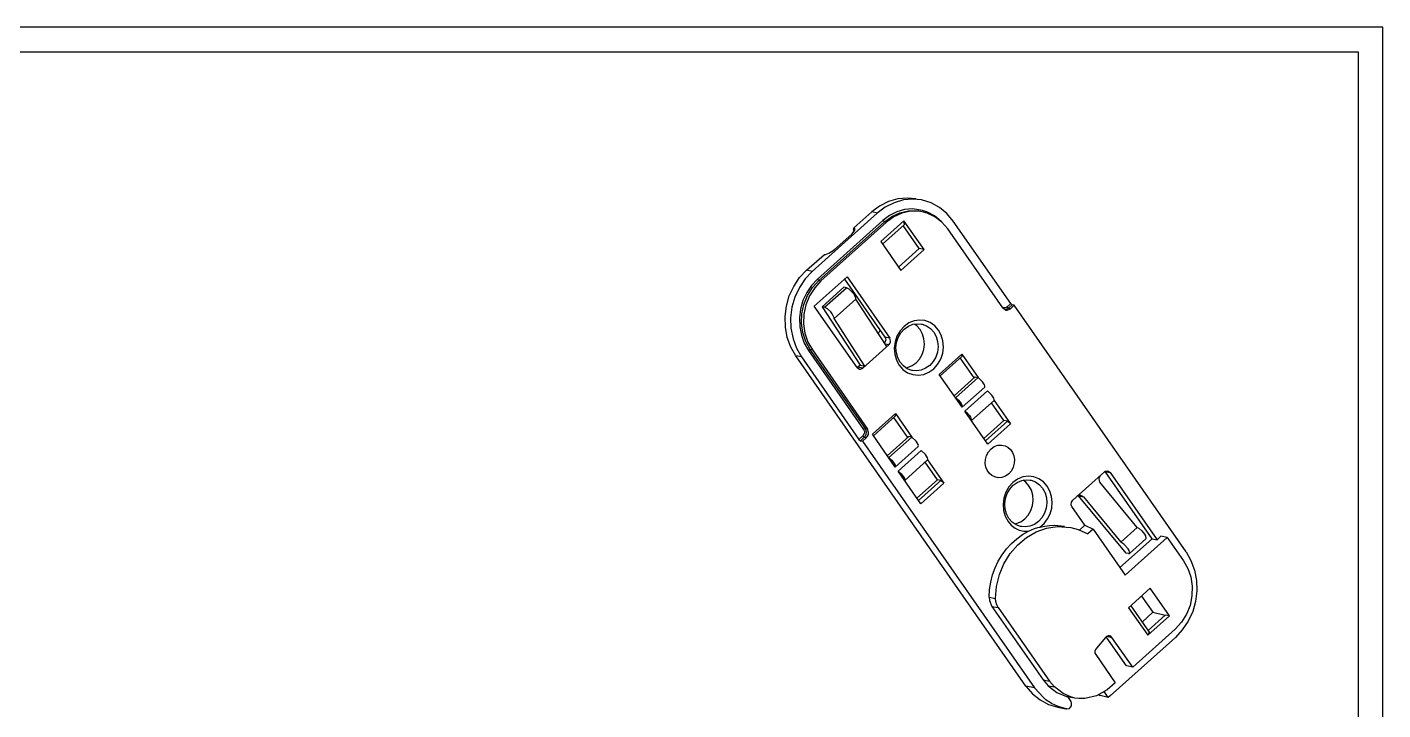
# Model space of a CAD drawing. Header units: inches. Extents: x 2 to 1172, y 492 to 1320.
# Drawn here: x 772 to 1169.4, y 1119.6 to 1319.6 of the extents above; entities that cross this region are included whole.
import ezdxf

# ---------------------------------------------------------------- set-up
doc = ezdxf.new("R2010")
doc.units = ezdxf.units.IN
doc.header["$MEASUREMENT"] = 0

# ---------------------------------------------------------------- blocks, each defined once
blk = doc.blocks.new('AHH1270-500010_1')
at = {"transparency": 33554687}
for points in [[(0.12, 490.67), (1167.98, 490.67), (1167.98, 1318.03), (0.12, 1318.03), (0.12, 490.67)], [(21.3, 1310.77), (1160.72, 1310.77), (1160.72, 497.92)]]:
    blk.add_lwpolyline(points, dxfattribs=at)
at = {"color": 3, "transparency": 33554687}
for points in [[(1031.09, 1267.71), (1028.55, 1267.96), (1025.78, 1267.71), (1023.05, 1266.93), (1020.45, 1265.62), (1018.14, 1263.88)], [(1012.91, 1259.2), (1018.14, 1263.88)], [(1019.79, 1263.56), (1018.14, 1263.88)], [(1032.73, 1267.39), (1030.18, 1267.64), (1027.41, 1267.39), (1024.68, 1266.6), (1022.11, 1265.3), (1019.77, 1263.55)], [(1030.06, 1264.77), (1027.75, 1264.56), (1025.5, 1263.9), (1023.37, 1262.84), (1021.42, 1261.36)], [(1021.88, 1260.99), (1023.99, 1262.53), (1026.37, 1263.63), (1028.89, 1264.2), (1031.35, 1264.2), (1032.29, 1264.08)], [(1032.91, 1263.95), (1031.97, 1264.1), (1029.49, 1264.08), (1026.99, 1263.51), (1024.61, 1262.43), (1022.48, 1260.87)], [(1033.04, 1264.34), (1030.06, 1264.77)], [(1032.29, 1264.08), (1032.29, 1264.08)], [(1058.88, 1237.05), (1042.05, 1261.19), (1040.2, 1263.39), (1038, 1265.18), (1035.55, 1266.53), (1032.73, 1267.39)], [(1040.41, 1258.95), (1038.73, 1260.92), (1036.69, 1262.48), (1034.4, 1263.56), (1032.91, 1263.95)], [(1036.57, 1262.73), (1034.53, 1263.83), (1033.04, 1264.34)], [(1019.77, 1263.55), (1000.69, 1246.49)], [(1021.42, 1261.36), (1002.2, 1244.16)], [(1002.62, 1243.77), (1021.88, 1260.99)], [(1022.48, 1260.87), (1003.26, 1243.67)], [(1027.59, 1261.33), (1020.78, 1255.23)], [(1021.31, 1254.47), (1027.72, 1260.19)], [(1021.88, 1260.99), (1021.42, 1261.38)], [(1022.48, 1260.87), (1021.88, 1260.99)], [(1032.06, 1253.14), (1027.36, 1259.87)], [(1033.5, 1252.85), (1027.59, 1261.33)], [(1027.72, 1260.19), (1027.59, 1261.33)], [(1038.48, 1261.12), (1036.57, 1262.73)], [(1007.16, 1252.83), (1012.29, 1257.41)], [(1012.29, 1257.41), (1012.7, 1257.82), (1013.19, 1258.58), (1013.17, 1259.04)], [(1012.91, 1259.2), (1012.7, 1258.72)], [(1012.7, 1258.72), (1013.12, 1258.44)], [(1013.17, 1259.04), (1012.91, 1259.2)], [(1012.91, 1259.2), (1013.21, 1258.76)], [(1056.57, 1235.77), (1040.41, 1258.95)], [(1004.27, 1251.47), (1004.63, 1251.47), (1005.58, 1251.77), (1007.16, 1252.83)], [(1020.78, 1255.23), (1026.69, 1246.75)], [(1026.01, 1247.73), (1032.06, 1253.14)], [(1026.69, 1246.75), (1033.5, 1252.85)], [(1033.5, 1252.85), (1032.06, 1253.14)], [(999.02, 1246.79), (1004.27, 1251.47)], [(995.9, 1221.75), (994.46, 1224.26), (993.4, 1227.1), (992.83, 1230.15), (992.74, 1233.24), (993.12, 1236.29), (993.97, 1239.27), (995.28, 1242.09), (997, 1244.64), (999.04, 1246.79)], [(1000.69, 1246.49), (998.65, 1244.32), (996.95, 1241.79), (995.62, 1238.97), (994.77, 1235.97), (994.38, 1232.9), (994.48, 1229.8), (995.07, 1226.76), (996.11, 1223.95), (997.57, 1221.41)], [(1002.2, 1244.16), (1000.49, 1242.37), (999.08, 1240.28), (997.99, 1237.94), (997.27, 1235.44), (996.95, 1232.87), (997.04, 1230.28), (997.51, 1227.78), (998.38, 1225.45), (999.59, 1223.34)], [(1000.69, 1246.47), (999.02, 1246.79)], [(1001.31, 1236.32), (1010.92, 1244.91)], [(1002.62, 1243.77), (1002.18, 1244.16)], [(1010.14, 1244.22), (1022.01, 1227.21)], [(1010.92, 1244.91), (1023.44, 1226.92)], [(1000.1, 1223.61), (998.83, 1225.9), (997.94, 1228.54), (997.55, 1231.32), (997.67, 1234.09), (998.24, 1236.82), (999.31, 1239.44), (1000.81, 1241.8), (1002.62, 1243.77)], [(1003.26, 1243.67), (1001.42, 1241.68), (999.93, 1239.32), (998.86, 1236.7), (998.28, 1233.95), (998.17, 1231.16), (998.58, 1228.4), (999.45, 1225.77), (1000.74, 1223.47)], [(1003.24, 1243.65), (1002.62, 1243.77)], [(1003.58, 1236.13), (1009.98, 1241.84)], [(1004.32, 1235.99), (1010.73, 1241.7)], [(1010.73, 1241.7), (1009.98, 1241.84)], [(1012.96, 1239.78), (1012.54, 1240.31), (1011.56, 1241.25), (1010.73, 1241.7)], [(1013.85, 1218.34), (1001.31, 1236.32)], [(1004.32, 1235.99), (1003.58, 1236.13)], [(1003.58, 1236.13), (1014.73, 1219.02)], [(1006.56, 1234.05), (1006.15, 1234.6), (1005.16, 1235.53), (1004.32, 1235.99)], [(1007.09, 1232.67), (1013.49, 1238.38)], [(1013.49, 1238.38), (1013.51, 1238.63), (1012.96, 1239.78)], [(1022.57, 1224.46), (1013.49, 1238.38)], [(1057.76, 1236.04), (1057.42, 1235.83), (1056.68, 1235.77)], [(1058.88, 1237.05), (1057.76, 1236.04)], [(1058.2, 1235.67), (1057.76, 1236.04)], [(1058.2, 1235.67), (1059.32, 1236.66)], [(1059.94, 1236.54), (1058.82, 1235.54)], [(1059.32, 1236.66), (1058.88, 1237.05)], [(1059.94, 1236.54), (1059.32, 1236.66)], [(1110.27, 1164.36), (1059.94, 1236.54)], [(1007.09, 1232.67), (1007.11, 1232.9), (1006.56, 1234.05)], [(1016.17, 1218.73), (1007.09, 1232.67)], [(1037.72, 1229.3), (1036.6, 1230.56), (1035.25, 1231.48), (1033.75, 1232.05), (1032.15, 1232.23), (1030.54, 1232), (1029.01, 1231.36), (1027.61, 1230.36), (1026.44, 1229.07), (1025.55, 1227.51), (1024.97, 1225.81), (1024.75, 1224), (1024.88, 1222.21), (1025.38, 1220.5), (1026.19, 1219)], [(1056.68, 1235.77), (1056.52, 1235.86)], [(1056.57, 1235.77), (1057.51, 1235.15)], [(1057.26, 1235.26), (1058.2, 1235.67)], [(1057.51, 1235.15), (1057.88, 1235.14), (1058.82, 1235.54)], [(1058.82, 1235.54), (1058.2, 1235.67)], [(1020.11, 1228.25), (1020.59, 1229.25)], [(1026.49, 1219.85), (1025.78, 1221.14), (1025.38, 1222.6), (1025.25, 1224.12), (1025.45, 1225.67), (1025.94, 1227.14), (1026.71, 1228.47), (1027.7, 1229.57), (1028.89, 1230.42), (1030.22, 1230.97), (1031.58, 1231.16), (1032.73, 1231.06)], [(1026.19, 1219), (1027.31, 1217.74), (1028.66, 1216.8), (1030.16, 1216.23), (1031.76, 1216.07), (1033.37, 1216.3), (1034.9, 1216.94), (1036.3, 1217.92), (1037.47, 1219.23), (1038.36, 1220.77), (1038.94, 1222.49), (1039.15, 1224.3), (1039.03, 1226.09), (1038.53, 1227.79), (1037.72, 1229.3)], [(1028.19, 1218.25), (1028.62, 1218.31), (1029.95, 1218.86), (1031.14, 1219.71), (1032.13, 1220.81), (1032.89, 1222.14), (1033.39, 1223.61), (1033.59, 1225.15), (1033.46, 1226.68), (1033.05, 1228.13), (1032.34, 1229.43)], [(1036.35, 1228.66), (1037.04, 1227.37), (1037.47, 1225.91), (1037.59, 1224.39), (1037.4, 1222.83), (1036.9, 1221.37), (1036.14, 1220.04), (1035.13, 1218.93), (1033.94, 1218.08), (1032.63, 1217.54), (1031.25, 1217.35), (1030.09, 1217.44)], [(1032.34, 1229.43), (1031.4, 1230.51), (1030.64, 1231.02)], [(1032.73, 1231.06), (1032.97, 1231.02), (1034.24, 1230.52), (1035.39, 1229.73), (1036.35, 1228.66)], [(1015.53, 1218.16), (1023.21, 1225.03)], [(1022.01, 1227.21), (1022.18, 1226.84), (1022.25, 1226.43), (1021.92, 1225.47)], [(1023.44, 1226.92), (1022.01, 1227.21)], [(1022.06, 1225.26), (1023.21, 1225.03)], [(1023.21, 1225.03), (1023.48, 1225.35), (1023.64, 1225.74), (1023.69, 1226.14), (1023.44, 1226.92)], [(997.55, 1221.43), (995.9, 1221.75)], [(1063.36, 1125.01), (995.9, 1221.75)], [(997.57, 1221.41), (1014.4, 1197.27)], [(1000.1, 1223.61), (999.59, 1223.36)], [(999.59, 1223.34), (1015.75, 1200.16)], [(1000.72, 1223.48), (1000.1, 1223.61)], [(1016.28, 1200.41), (1000.1, 1223.61)], [(1000.74, 1223.47), (1016.9, 1200.29)], [(1044.56, 1222.24), (1037.95, 1216.32)], [(1038.23, 1215.89), (1044.63, 1221.62)], [(1048.18, 1215.27), (1044.08, 1221.14)], [(1044.56, 1222.24), (1049.35, 1215.4)], [(1044.63, 1221.62), (1044.56, 1222.24)], [(1013.85, 1218.34), (1014.56, 1217.88)], [(1014.1, 1218.45), (1013.88, 1218.31)], [(1014.73, 1219.02), (1014.1, 1218.45)], [(1015.53, 1218.16), (1014.1, 1218.45)], [(1014.56, 1217.88), (1014.84, 1217.86), (1015.53, 1218.16)], [(1014.73, 1219.02), (1016.17, 1218.73)], [(1030.09, 1217.44), (1029.88, 1217.49), (1028.58, 1217.97), (1027.43, 1218.77), (1026.49, 1219.85)], [(1044.65, 1206.69), (1037.95, 1216.32)], [(1048.5, 1215.56), (1042.33, 1210.02)], [(1049.35, 1215.4), (1042.74, 1209.47)], [(1051.28, 1212.61), (1044.65, 1206.69)], [(1048.5, 1215.56), (1049.35, 1215.4)], [(1051.28, 1212.61), (1051.32, 1212.86), (1051.21, 1213.22), (1050.65, 1214.14), (1049.35, 1215.4)], [(1042.72, 1209.47), (1042.72, 1209.47)], [(1042.74, 1209.47), (1043.16, 1209.14), (1043.62, 1208.71), (1044.37, 1207.74), (1044.6, 1207.29), (1044.65, 1206.69)], [(1052.08, 1211.46), (1045.47, 1205.54)], [(1054.03, 1208.68), (1047.42, 1202.75)], [(1054.03, 1208.68), (1054.07, 1208.92), (1053.96, 1209.3), (1053.38, 1210.24), (1052.08, 1211.46)], [(1054.02, 1208.69), (1058.8, 1201.83)], [(1018.33, 1198.78), (1025.09, 1204.81)], [(1025.16, 1204.21), (1018.62, 1198.35)], [(1025.09, 1204.81), (1029.86, 1197.96)], [(1025.16, 1204.21), (1025.09, 1204.81)], [(1045.47, 1205.54), (1045.89, 1205.22), (1046.76, 1204.31), (1047.1, 1203.82), (1047.42, 1202.75)], [(1052.17, 1195.91), (1045.47, 1205.54)], [(1056.87, 1202.81), (1053.25, 1207.98)], [(1016.28, 1200.41), (1015.75, 1200.16)], [(1015.96, 1197.88), (1016.31, 1198.3), (1016.53, 1198.82), (1016.6, 1199.38), (1016.28, 1200.41)], [(1016.9, 1200.29), (1016.28, 1200.41)], [(1016.58, 1197.77), (1016.93, 1198.18), (1017.15, 1198.71), (1017.22, 1199.26), (1016.9, 1200.29)], [(1028.69, 1197.84), (1024.61, 1203.71)], [(1047.4, 1202.77), (1047.4, 1202.77)], [(1051.02, 1197.57), (1056.87, 1202.81)], [(1057.9, 1202.61), (1051.5, 1196.88)], [(1052.17, 1195.91), (1058.8, 1201.83)], [(1057.9, 1202.61), (1056.87, 1202.81)], [(1058.8, 1201.83), (1057.9, 1202.61)], [(1015.51, 1198.27), (1014.4, 1197.27)], [(1014.4, 1197.27), (1014.84, 1196.88)], [(1014.84, 1196.88), (1015.96, 1197.88)], [(1014.84, 1196.88), (1015.46, 1196.76)], [(1016.58, 1197.77), (1015.46, 1196.76)], [(1015.46, 1196.76), (1065.83, 1124.53)], [(1015.75, 1200.16), (1015.92, 1199.81), (1015.99, 1199.38), (1015.94, 1198.98), (1015.51, 1198.27)], [(1015.96, 1197.88), (1015.51, 1198.27)], [(1015.96, 1197.88), (1016.58, 1197.77)], [(1025.04, 1189.15), (1018.33, 1198.78)], [(1029.03, 1198.12), (1022.71, 1192.48)], [(1029.88, 1197.96), (1023.12, 1191.92)], [(1029.88, 1197.96), (1029.03, 1198.12)], [(1031.79, 1195.18), (1031.83, 1195.43), (1031.74, 1195.78), (1031.17, 1196.72), (1029.88, 1197.96)], [(1031.79, 1195.18), (1025.04, 1189.15)], [(1032.59, 1194.03), (1025.85, 1188)], [(1034.54, 1191.26), (1034.58, 1191.49), (1034.47, 1191.86), (1033.91, 1192.8), (1032.59, 1194.03)], [(1058.29, 1187.13), (1057.33, 1186.49), (1056.29, 1186.12), (1055.2, 1186.05), (1054.21, 1186.26), (1053.34, 1186.72), (1052.6, 1187.38), (1052.01, 1188.21), (1051.62, 1189.17), (1051.44, 1190.25), (1051.48, 1191.4), (1051.78, 1192.57), (1052.35, 1193.64), (1053.13, 1194.52), (1054.07, 1195.18), (1055.13, 1195.55), (1056.2, 1195.62), (1057.21, 1195.39), (1058.08, 1194.95), (1058.82, 1194.29), (1059.39, 1193.46), (1059.78, 1192.48), (1059.97, 1191.42), (1059.94, 1190.27), (1059.62, 1189.1), (1059.07, 1188.03), (1058.29, 1187.13)], [(1023.12, 1191.92), (1023.12, 1191.92)], [(1023.12, 1191.92), (1023.57, 1191.6), (1024.01, 1191.15), (1024.75, 1190.2), (1024.98, 1189.74), (1025.04, 1189.15)], [(1034.54, 1191.26), (1027.8, 1185.21)], [(1037.38, 1185.39), (1033.78, 1190.57)], [(1034.54, 1191.26), (1039.31, 1184.42)], [(1032.56, 1178.37), (1025.85, 1188)], [(1025.85, 1188), (1026.28, 1187.66), (1026.72, 1187.24), (1027.49, 1186.28), (1027.73, 1185.82), (1027.8, 1185.21)], [(1027.8, 1185.21), (1027.8, 1185.21)], [(1031.4, 1180.04), (1037.38, 1185.39)], [(1038.41, 1185.18), (1031.88, 1179.34)], [(1039.31, 1184.42), (1032.56, 1178.37)], [(1038.41, 1185.18), (1037.38, 1185.39)], [(1039.31, 1184.42), (1038.41, 1185.18)], [(1069.6, 1183.56), (1068.5, 1184.82), (1067.16, 1185.75), (1065.65, 1186.31), (1064.05, 1186.49), (1062.44, 1186.26), (1060.9, 1185.62), (1059.51, 1184.63), (1058.34, 1183.33), (1057.44, 1181.79), (1056.87, 1180.07), (1056.64, 1178.26), (1056.78, 1176.47), (1057.26, 1174.77), (1058.09, 1173.26)], [(1058.38, 1174.11), (1057.69, 1175.41), (1057.26, 1176.86), (1057.14, 1178.39), (1057.33, 1179.93), (1057.83, 1181.4), (1058.59, 1182.73), (1059.6, 1183.85), (1060.79, 1184.68), (1062.1, 1185.23), (1063.49, 1185.43), (1064.62, 1185.32)], [(1064.23, 1183.69), (1063.29, 1184.77), (1062.55, 1185.28)], [(1064.62, 1185.32), (1064.85, 1185.28), (1066.13, 1184.81), (1067.3, 1183.99), (1068.24, 1182.93)], [(1077.07, 1179.47), (1086.35, 1187.77)], [(1085.07, 1186.63), (1084.68, 1185.94)], [(1084.68, 1185.94), (1084.77, 1185.09)], [(1084.77, 1185.09), (1085, 1184.7)], [(1095.99, 1171.49), (1085, 1184.7)], [(1086.35, 1187.77), (1086.56, 1187.93), (1087.34, 1188.07)], [(1086.54, 1187.91), (1086.54, 1187.91)], [(1100.34, 1168.17), (1086.59, 1187.87)], [(1086.59, 1187.87), (1088.03, 1187.59)], [(1087.34, 1188.07), (1088.03, 1187.59)], [(1088.03, 1187.59), (1101.77, 1167.89)], [(1060.08, 1172.52), (1060.51, 1172.59), (1061.84, 1173.12), (1063.02, 1173.97), (1064.02, 1175.07), (1064.8, 1176.4), (1065.28, 1177.87), (1065.47, 1179.41), (1065.37, 1180.94), (1064.94, 1182.41), (1064.23, 1183.69)], [(1068.24, 1182.93), (1068.95, 1181.63), (1069.36, 1180.18), (1069.48, 1178.65), (1069.29, 1177.09), (1068.79, 1175.64), (1068.03, 1174.31), (1067.03, 1173.19), (1065.84, 1172.34), (1064.51, 1171.81), (1063.15, 1171.61), (1062, 1171.7)], [(1067.41, 1171.58), (1068.65, 1172.64), (1069.68, 1173.95), (1070.44, 1175.48), (1070.92, 1177.13), (1071.06, 1178.85), (1070.88, 1180.53), (1070.38, 1182.13), (1069.6, 1183.56)], [(1078.67, 1180.82), (1078.35, 1180.62)], [(1079.39, 1180.9), (1078.68, 1180.83)], [(1078.68, 1180.83), (1078.76, 1180.69)], [(1092.69, 1163.93), (1078.76, 1180.69)], [(1078.76, 1180.69), (1080.21, 1180.41)], [(1080.21, 1180.41), (1079.48, 1180.87)], [(1079.48, 1180.87), (1079.48, 1180.87)], [(1080.21, 1180.41), (1091.19, 1167.2)], [(1076.84, 1177.57), (1076.72, 1177.8), (1076.63, 1178.05), (1076.66, 1178.83), (1077.07, 1179.47)], [(1080.62, 1172.16), (1076.84, 1177.57)], [(1058.09, 1173.26), (1059.03, 1172.16), (1060.15, 1171.29), (1061.41, 1170.69), (1062.76, 1170.39), (1064.14, 1170.37)], [(1062, 1171.7), (1061.77, 1171.75), (1060.49, 1172.23), (1059.34, 1173.03), (1058.38, 1174.11)], [(1052.58, 1151.06), (1052.7, 1153.26), (1053.04, 1155.42), (1053.57, 1157.55), (1054.32, 1159.61), (1055.24, 1161.57), (1056.36, 1163.44), (1057.63, 1165.17), (1059.07, 1166.75), (1060.65, 1168.15), (1062.35, 1169.36), (1064.14, 1170.37)], [(1054.42, 1150.7), (1054.74, 1154.2), (1055.58, 1157.64), (1056.91, 1160.86), (1058.73, 1163.83), (1060.95, 1166.4), (1063.52, 1168.54), (1066.36, 1170.18), (1069.37, 1171.24), (1072.49, 1171.74), (1076.49, 1171.47)], [(1064.14, 1170.37), (1064.94, 1170.8)], [(1064.94, 1170.8), (1065.86, 1171.17)], [(1065.86, 1171.17), (1066.87, 1171.47)], [(1066.87, 1171.47), (1067.41, 1171.58)], [(1067.41, 1171.58), (1068.84, 1171.88), (1070.28, 1172.07), (1071.73, 1172.11), (1074.64, 1171.82)], [(1076.49, 1171.47), (1078.65, 1170.88), (1081.5, 1169.59)], [(1080.62, 1172.16), (1079, 1170.72)], [(1080.62, 1172.16), (1083.05, 1170.97)], [(1083.05, 1170.97), (1081.5, 1169.59)], [(1083.05, 1170.97), (1092.43, 1157.51)], [(1091.19, 1167.2), (1095.99, 1171.49)], [(1104.79, 1168.56), (1092.43, 1157.51)], [(1095.99, 1171.49), (1096.4, 1171.26), (1097.32, 1170.46), (1098.12, 1169.47), (1098.39, 1168.99), (1098.48, 1168.15)], [(1102.93, 1168.93), (1101.77, 1167.89)], [(1104.79, 1168.56), (1102.93, 1168.93)], [(1104.79, 1168.56), (1109.58, 1161.7)], [(1100.34, 1168.17), (1090.89, 1159.73)], [(1093.69, 1163.84), (1093.76, 1163.99), (1093.74, 1164.29), (1093.6, 1164.7), (1093.31, 1165.17), (1092.06, 1166.61), (1091.19, 1167.2)], [(1098.48, 1168.15), (1093.69, 1163.84)], [(1100.34, 1168.17), (1101.77, 1167.89)], [(1093.39, 1163.81), (1092.69, 1163.93)], [(1093.39, 1163.81), (1093.69, 1163.84)], [(1109.58, 1161.7), (1110.82, 1159.48), (1111.69, 1156.96), (1112.1, 1154.23), (1112.02, 1151.41), (1111.44, 1148.65), (1110.39, 1146.04), (1108.92, 1143.7), (1107.08, 1141.69)], [(1110.27, 1164.36), (1111.72, 1161.82), (1112.77, 1158.97), (1113.35, 1155.93), (1113.46, 1152.87), (1113.09, 1149.82), (1112.22, 1146.82), (1110.91, 1144), (1109.19, 1141.43), (1107.15, 1139.28)], [(1099.81, 1153.65), (1093.44, 1147.95)], [(1105.45, 1145.56), (1099.81, 1153.65)], [(1052.58, 1151.06), (1052.65, 1150.08), (1053.38, 1148.34)], [(1052.58, 1151.06), (1054.42, 1150.7)], [(1055.24, 1147.99), (1054.78, 1148.81), (1054.51, 1149.73), (1054.42, 1150.7)], [(1097.27, 1151.38), (1100.59, 1146.62)], [(1053.38, 1148.34), (1068.4, 1126.81)], [(1053.38, 1148.34), (1055.24, 1147.99)], [(1055.24, 1147.99), (1070.24, 1126.46)], [(1093.44, 1147.95), (1099.08, 1139.87)], [(1094.08, 1148.52), (1099.43, 1140.84)], [(1097.39, 1143.77), (1100.59, 1146.62)], [(1099.08, 1139.87), (1105.45, 1145.56)], [(1099.13, 1141.27), (1104.17, 1145.77)], [(1100.59, 1146.62), (1104.17, 1145.77)], [(1105.45, 1145.56), (1104.17, 1145.77)], [(1094.64, 1130.57), (1107.08, 1141.69)], [(1099.43, 1140.84), (1099.08, 1139.87)], [(1086.68, 1139.23), (1083.99, 1136.11)], [(1087.87, 1139.74), (1087.41, 1139.74), (1087, 1139.57), (1086.68, 1139.23)], [(1092.78, 1130.93), (1086.88, 1139.42)], [(1087.05, 1139.58), (1088.56, 1139.28)], [(1088.56, 1139.28), (1088.26, 1139.6), (1087.87, 1139.74)], [(1087.99, 1122.13), (1107.15, 1139.28)], [(1094.64, 1130.57), (1088.56, 1139.28)], [(1083.99, 1136.11), (1083.7, 1135.7), (1083.56, 1135.2), (1083.58, 1134.69), (1083.79, 1134.25)], [(1083.79, 1134.25), (1089.54, 1126)], [(1094.64, 1130.57), (1092.78, 1130.93)], [(1063.36, 1125.01), (1065.24, 1122.77)], [(1065.83, 1124.53), (1063.36, 1125.01)], [(1068.4, 1126.81), (1069.85, 1125.09)], [(1068.4, 1126.81), (1070.24, 1126.46)], [(1069.85, 1125.09), (1072.41, 1123.16), (1075.28, 1121.99)], [(1069.85, 1125.09), (1071.71, 1124.74)], [(1071.71, 1124.74), (1070.24, 1126.46)], [(1076.68, 1121.76), (1074.27, 1122.81), (1071.71, 1124.74)], [(1089.54, 1126), (1087.92, 1124.54)], [(1065.24, 1122.77), (1067.48, 1120.96)], [(1068.47, 1121.62), (1065.83, 1124.53)], [(1067.48, 1120.96), (1069.96, 1119.63)], [(1075.28, 1121.99), (1075.51, 1121.96)], [(1075.28, 1121.99), (1077.14, 1121.62)], [(1075.85, 1121.88), (1075.51, 1121.96)], [(1075.51, 1121.96), (1076.52, 1120.5)], [(1076.54, 1121.74), (1075.85, 1121.88)], [(1076.66, 1121.73), (1076.54, 1121.74)], [(1077.14, 1121.64), (1076.68, 1121.76)], [(1077.69, 1121.51), (1077.14, 1121.64)], [(1080.65, 1121.35), (1078.88, 1121.35), (1077.69, 1121.51)], [(1087.14, 1123.91), (1084.04, 1122.15), (1080.65, 1121.35)], [(1084.71, 1122.49), (1085.07, 1122.24)], [(1085.87, 1122.06), (1085.07, 1122.24)], [(1087.48, 1121.69), (1085.87, 1122.06)], [(1087.48, 1121.69), (1086.29, 1123.37)], [(1087.92, 1124.54), (1087.14, 1123.91)], [(1087.99, 1122.13), (1087.48, 1121.69)], [(1069.96, 1119.63), (1072.67, 1118.82)], [(1072.57, 1119.1), (1071.7, 1119.49)], [(1072.74, 1119.03), (1072.57, 1119.1)], [(1072.67, 1118.82), (1075.16, 1118.34)], [(1072.71, 1118.82), (1074.45, 1118.48)], [(1072.76, 1119.03), (1072.76, 1119.03)], [(1075.16, 1118.34), (1072.76, 1119.03)], [(1074.45, 1118.48), (1075.16, 1118.34)], [(1075.31, 1118.3), (1075.16, 1118.34)], [(1075.31, 1118.3), (1076.11, 1118.48)], [(1076.11, 1118.48), (1076.66, 1119.19)], [(1076.7, 1120.09), (1076.52, 1120.5)], [(1076.66, 1119.19), (1076.7, 1120.09)]]:
    blk.add_lwpolyline(points, dxfattribs=at)
blk.add_open_spline([(1071.7, 1119.5), (1070.53, 1120.05), (1069.43, 1120.76), (1068.48, 1121.62)], degree=3, dxfattribs=at)

msp = doc.modelspace()

# ---------------------------------------------------------------- block references
msp.add_blockref('AHH1270-500010_1', (1.45, 1.53))

doc.saveas('drawing.dxf')
